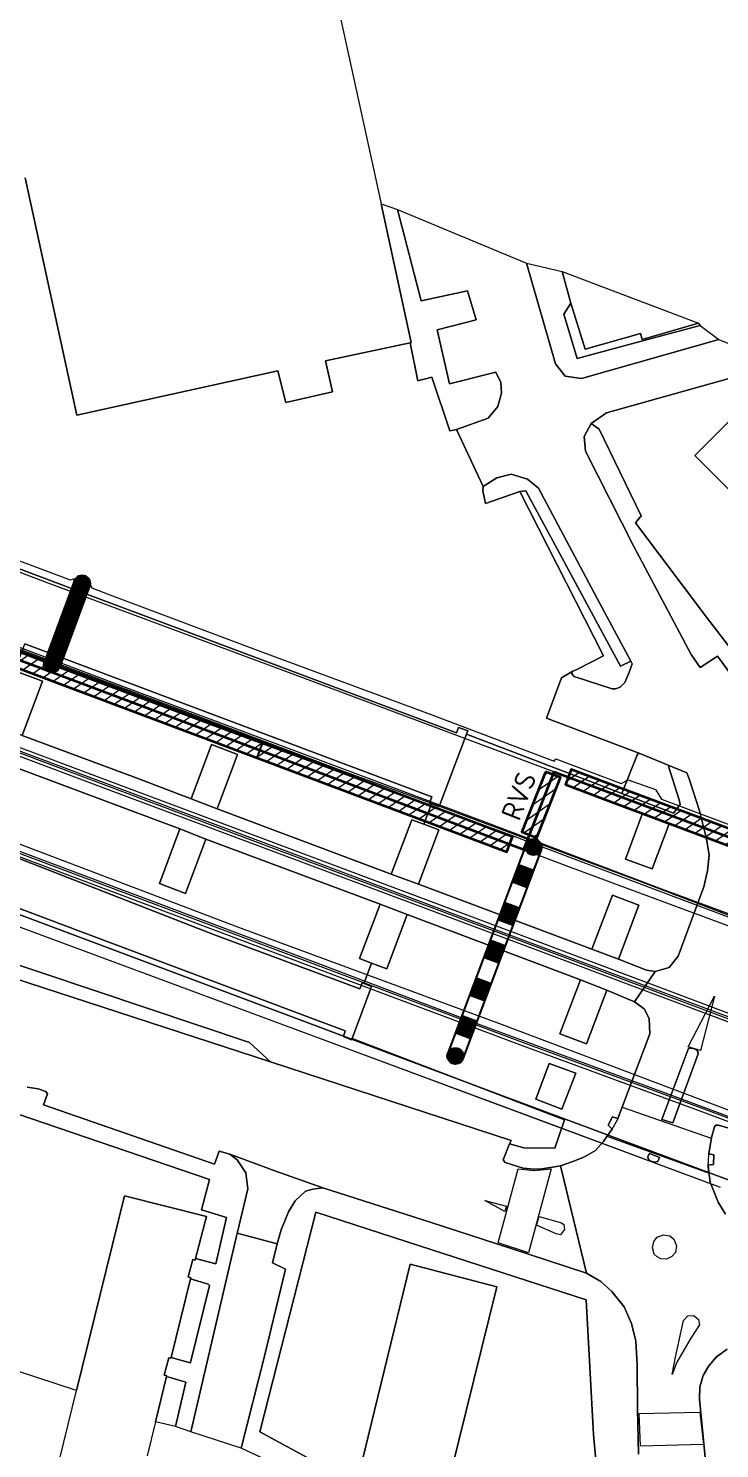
# Model space of a CAD drawing. Header units: metres. Extents: x 112942 to 118371, y 496117 to 499046.
# Drawn here: x 115613.4 to 115699.1, y 497437.1 to 497613.3 of the extents above; entities that cross this region are included whole.
import ezdxf
from ezdxf.enums import TextEntityAlignment as Align

# ---------------------------------------------------------------- set-up
doc = ezdxf.new("R2010")
doc.units = ezdxf.units.M
for name, color, linetype, lineweight in [('B-WE-OG-TOPOKAART-G', 253, 'Continuous', 18), ('N-WE-KL-DATA_GLASVEZEL-G', 90, 'KL-GLASVEZEL-N', 35), ('N-WE-KL-DATA_GLASVEZEL_HULPSTUK-S', 90, 'Continuous', 25), ('N-WE-KL-DATA_KABELGOOT-A', 92, 'Continuous', 18), ('N-WE-KL-DATA_KABELGOOT-G', 90, 'Continuous', 35), ('N-WE-KL-DATA_KABELGOOT-T25', 7, 'Continuous', 25), ('N-WE-VW-BEWEGWIJZERING_DRAAGCONSTRUCTIE_PORTAAL-G', 7, 'Continuous', 25)]:
    doc.layers.add(name, color=color, linetype=linetype, lineweight=lineweight)
doc.layers.add('GV-KAB-LIJN', color=3, linetype='Continuous')
doc.styles.add('NLCS-ISO-T25', font='NLCS-ISO.ttf', dxfattribs={"height": 2.5})
doc.linetypes.add('KL-GLASVEZEL-N', pattern='A,4,-1,[101,NLCS.SHX,S=0.5,R=0,X=0,Y=0],-1,4,-1,["G",Standard,S=1,R=0,X=-0.25,Y=-0.5],-1.5', length=12.5)
pattern_1 = [(35, (115239.072, 497068.6275), (-0.6373868, 0.9102827), [])]

# ---------------------------------------------------------------- blocks, each defined once
blk = doc.blocks.new('SKL-DATA_HULP_VERBINDINGSMOF_HDPE_KOPPELING-SO')
at = {"layer": 'GV-KAB-LIJN'}
blk.add_line((-1, 0), (1, 0), dxfattribs=at)
at = {"layer": 'GV-KAB-LIJN', "const_width": 0.2}
for points in [[(-1, -0.5), (-1, 0.5)], [(1, -0.5), (1, 0.5)]]:
    blk.add_lwpolyline(points, dxfattribs=at)

msp = doc.modelspace()

# ---------------------------------------------------------------- hatches: boundary and pattern name
at = {"layer": 'N-WE-KL-DATA_KABELGOOT-A'}
h = msp.add_hatch(dxfattribs=at)
h.set_pattern_fill('ANSI31', color=256, scale=0.35, style=0)
h.set_pattern_definition(pattern_1)
h.paths.add_polyline_path([(115409.834, 497611.872), (115409.133, 497609.998), (115429.111, 497602.526), (115472.372, 497586.338), (115508.985, 497572.531), (115553.699, 497555.805), (115598.336, 497539.082), (115647.466, 497520.636), (115672.726, 497511.137), (115673.43, 497513.009), (115648.168, 497522.508), (115599.038, 497540.954), (115554.399, 497557.679), (115509.689, 497574.403), (115473.076, 497588.21), (115429.811, 497604.4)])
h = msp.add_hatch(dxfattribs=at)
h.set_pattern_fill('ANSI31', color=256, scale=0.35, style=0)
h.set_pattern_definition(pattern_1)
h.paths.add_polyline_path([(115677.534, 497521.064), (115674.608, 497513.618), (115676.469, 497512.886), (115679.395, 497520.332)])
h = msp.add_hatch(dxfattribs=at)
h.set_pattern_fill('ANSI31', color=256, scale=0.35, style=0)
h.set_pattern_definition(pattern_1)
h.paths.add_polyline_path([(115866.167, 497443.04), (115858.41, 497446.077), (115840.874, 497454.173), (115812.922, 497467.293), (115784.142, 497480.806), (115766.854, 497488.838), (115760.714, 497491.373), (115749.683, 497495.555), (115735.685, 497500.78), (115685.294, 497519.623), (115680.712, 497521.341), (115680.01, 497519.468), (115684.594, 497517.749), (115734.985, 497498.906), (115748.979, 497493.683), (115759.978, 497489.513), (115766.05, 497487.006), (115783.296, 497478.994), (115812.072, 497465.483), (115840.03, 497452.359), (115857.626, 497444.237), (115865.438, 497441.178)])

# ---------------------------------------------------------------- linework, layer by layer
at = {"layer": 'B-WE-OG-TOPOKAART-G'}
for points, elevation in [([(115648.091, 497632.897), (115657.117, 497591.507), (115660.87, 497574.299), (115660.718, 497574.267), (115650.235, 497572.04), (115651.08, 497568.18), (115645.294, 497566.856), (115644.308, 497570.78), (115619.364, 497565.292), (115612.949, 497594.734)], -0.359), ([(115710.523, 497545.766), (115696.038, 497560.297), (115703.228, 497567.422)], -0.55), ([(115654.339, 497433.704), (115660.746, 497460.011), (115671.479, 497457.19), (115663.935, 497426.573)], -0.293)]:
    msp.add_lwpolyline(points, dxfattribs=dict(at, elevation=elevation))
at = {"layer": 'B-WE-OG-TOPOKAART-G', "elevation": -0.073}
msp.add_lwpolyline([(115672.667, 497467.166), (115672.498, 497466.539), (115669.989, 497467.886), (115672.667, 497467.166)], close=True, dxfattribs=at)
at = {"layer": 'B-WE-OG-TOPOKAART-G'}
for points in [[(115446.556, 497598.107, 6.858), (115477.137, 497586.663, 7.12), (115491.127, 497581.446, 7.12), (115501.537, 497577.523, 7.129), (115516.452, 497571.688, 7.093), (115528.692, 497567.164, 7.12), (115542.843, 497561.929, 7.12), (115574.49, 497550.041, 7.12), (115586.899, 497545.411, 7.12), (115598.658, 497541.05, 7.12), (115617.619, 497533.798, 7.12), (115637.471, 497526.33, 7.12), (115648.724, 497522.228, 7.12), (115664.03, 497516.609, 6.973), (115673.069, 497513.282, 7.039), (115694.12, 497505.354, 7.087), (115709.66, 497499.535, 7.087)], [(115612.949, 497594.734, -0.359), (115619.364, 497565.292, -0.359), (115644.308, 497570.78, -0.359), (115645.294, 497566.856, -0.359), (115651.08, 497568.18, -0.359), (115650.235, 497572.04, -0.359), (115660.718, 497574.267, -0.359), (115661.678, 497569.538, -0.29), (115663.405, 497569.986, -0.29), (115665.669, 497563.345, -0.32), (115666.11, 497563.432, -0.539), (115666.495, 497563.508, -0.319), (115669.776, 497556.449, -0.353), (115669.736, 497555.907, -0.46), (115670.095, 497554.323, -0.46), (115674.361, 497555.836, -0.253), (115684.703, 497535.436, -0.237), (115681.412, 497533.747, -0.269), (115680.814, 497533.509, -0.431), (115679.517, 497532.72, -0.534), (115677.653, 497527.696, -0.522), (115689.211, 497523.323, -0.356), (115688.936, 497523.23, -0.353), (115686.999, 497518.378, -0.398), (115667.743, 497525.721, -0.364), (115667.895, 497526.141, -0.33), (115666.746, 497526.56, -0.301), (115666.462, 497525.877, -0.207), (115628.241, 497540.221, -0.345), (115619.722, 497543.416, -0.353), (115610.271, 497546.972, -0.303)], [(115657.117, 497591.507, -0.359), (115659.173, 497590.785, -0.25), (115662.09, 497579.467, -0.213), (115667.852, 497580.724, -0.2), (115668.93, 497577.122, -0.2), (115664.08, 497575.871, -0.22), (115665.629, 497569.181, -0.227), (115671.37, 497570.623, -0.15), (115671.966, 497569.361, -0.15), (115672.071, 497568.021, -0.16), (115671.631, 497566.381, -0.183), (115670.413, 497564.909, -0.217), (115666.495, 497563.508, -0.319), (115666.11, 497563.432, -0.539), (115665.669, 497563.345, -0.32), (115663.405, 497569.986, -0.29), (115661.678, 497569.538, -0.29), (115660.718, 497574.267, -0.359), (115660.87, 497574.299, -0.359), (115657.117, 497591.507, -0.359)], [(115689.085, 497436.415, -0.235), (115688.947, 497442.058, -0.214), (115688.882, 497447.535, -0.2), (115688.725, 497450.437, -0.183), (115688.201, 497452.648, -0.174), (115687.277, 497454.71, -0.223), (115685.774, 497456.605, -0.188), (115684.377, 497457.851, -0.194), (115682.627, 497458.865, -0.027), (115679.387, 497472.175, -0.103), (115680.92, 497472.711, -0.214), (115682.276, 497473.275, -0.235), (115683.718, 497474.104, -0.223), (115684.708, 497475.197, -0.117), (115685.235, 497475.955, -0.15), (115685.792, 497476.755, -0.173), (115685.306, 497477.234, -0.175), (115685.834, 497478.246, -0.169), (115686.504, 497478.075, -0.164), (115687.074, 497479.601, -0.15), (115690.452, 497488.577, -0.157), (115690.407, 497490.47, -0.193), (115689.756, 497491.654, -0.202), (115688.571, 497492.509, -0.241), (115691.114, 497496.307, -0.191), (115692.872, 497496.808, -0.173), (115693.97, 497498.198, -0.19), (115697.153, 497506.782, -0.155), (115697.644, 497508.759, -0.181), (115697.819, 497510.706, -0.179), (115697.501, 497512.73, -0.194), (115696.632, 497516.238, -0.183), (115695.354, 497520.178, -0.113), (115695.053, 497520.921, -0.245), (115692.762, 497521.863, -0.224), (115689.211, 497523.323, -0.356), (115677.653, 497527.696, -0.522), (115679.517, 497532.72, -0.534), (115680.814, 497533.509, -0.431), (115680.8, 497533.213, -0.41), (115681.062, 497532.866, -0.401), (115685.793, 497531.339, -0.314), (115686.218, 497531.354, -0.317), (115686.796, 497531.567, -0.311), (115687.381, 497532.134, -0.314), (115687.856, 497533.29, -0.329), (115688.274, 497534.433, -0.329), (115688.093, 497534.772, -0.326), (115683.922, 497542.572, -0.17), (115676.638, 497556.255, -0.197), (115675.293, 497557.374, -0.217), (115673.281, 497557.978, -0.217), (115671.489, 497557.513, -0.283), (115669.776, 497556.449, -0.353), (115666.495, 497563.508, -0.319), (115670.413, 497564.909, -0.217), (115671.631, 497566.381, -0.183), (115672.071, 497568.021, -0.16), (115671.966, 497569.361, -0.15), (115671.37, 497570.623, -0.15), (115665.629, 497569.181, -0.227), (115664.08, 497575.871, -0.22), (115668.93, 497577.122, -0.2), (115667.852, 497580.724, -0.2), (115662.09, 497579.467, -0.213), (115659.173, 497590.785, -0.25), (115675.156, 497584.148, -0.12)], [(115472.724, 497587.274, 6.963), (115509.337, 497573.467, 6.943), (115554.049, 497556.742, 6.943), (115598.687, 497540.018, 6.96), (115647.817, 497521.572, 7.013), (115680.382, 497509.327, 7.067), (115711.719, 497497.702, 7.083)], [(115519.368, 497579.306, 0.539), (115521.718, 497585.499, 0.723), (115542.164, 497576.202, 1.247), (115571.394, 497562.969, 2.01), (115586.834, 497555.884, 2.253), (115595.208, 497552.293, 2.487), (115615.456, 497544.62, 3.16), (115646.381, 497533.146, 3.957), (115684.944, 497518.686, 4.923), (115735.245, 497499.877, 6.177)], [(115675.156, 497584.148, -0.12), (115678.778, 497571.653, -0.133), (115679.949, 497570.108, -0.147), (115682.002, 497569.833, -0.2), (115699.019, 497574.662, -0.453), (115706.626, 497571.637, -0.48), (115685.09, 497565.568, -0.323), (115683.206, 497564.242, -0.283), (115682.335, 497562.64, -0.263), (115682.49, 497560.835, -0.153), (115688.433, 497549.085, -0.12), (115695.586, 497535.62, -0.087), (115696.712, 497533.976, -0.197), (115698.871, 497535.4, -0.223), (115702.467, 497530.508, -0.23)], [(115675.156, 497584.148, -0.12), (115679.603, 497583.117, -0.368), (115680.648, 497579.195, -0.476), (115679.815, 497577.8, -0.234), (115681.466, 497572.317, -0.182), (115689.26, 497574.41, -0.441), (115696.734, 497576.416, -0.481), (115699.019, 497574.662, -0.453), (115682.002, 497569.833, -0.2), (115679.949, 497570.108, -0.147), (115678.778, 497571.653, -0.133), (115675.156, 497584.148, -0.12)], [(115679.603, 497583.117, -0.368), (115696.511, 497576.718, -0.522), (115689.523, 497574.668, -0.479), (115689.312, 497575.426, -0.461), (115682.435, 497573.459, -0.327), (115680.648, 497579.195, -0.476), (115679.603, 497583.117, -0.368)], [(115702.786, 497490.147, 7.053), (115676.544, 497499.999, 7.157), (115623.934, 497519.679, 7.037), (115583.572, 497534.839, 7.073), (115541.963, 497550.445, 7.097), (115500.859, 497565.882, 7.017), (115461.108, 497580.739, 6.98)], [(115460.758, 497579.804, 6.98), (115500.509, 497564.947, 7.017), (115541.612, 497549.511, 7.097), (115583.221, 497533.905, 7.073), (115623.584, 497518.744, 7.037), (115676.194, 497499.064, 7.157), (115702.435, 497489.212, 7.053)], [(115713.432, 497498.546, 5.89), (115691.969, 497506.504, 5.288), (115670.682, 497514.552, 4.72), (115647.302, 497523.315, 4.093), (115624.104, 497532.011, 3.482), (115600.096, 497541.073, 2.844), (115576.562, 497549.847, 2.196), (115552.648, 497558.862, 1.555), (115532.15, 497566.526, 1.022), (115516.764, 497572.436, 0.585), (115517.058, 497573.215, 0.607), (115518.26, 497576.385, 0.53), (115556.761, 497562.143, 1.612), (115557.201, 497562.057, 1.597), (115557.466, 497562.191, 1.597), (115557.556, 497562.442, 1.597), (115557.471, 497562.688, 1.597), (115557.082, 497562.95, 1.612), (115519.368, 497579.306, 0.539)], [(115696.511, 497576.718, -0.522), (115696.734, 497576.416, -0.481), (115689.26, 497574.41, -0.441), (115681.466, 497572.317, -0.182), (115679.815, 497577.8, -0.234), (115680.648, 497579.195, -0.476), (115682.435, 497573.459, -0.327), (115689.312, 497575.426, -0.461), (115689.523, 497574.668, -0.479), (115696.511, 497576.718, -0.522)], [(115473.464, 497575.415, 7.077), (115518.17, 497558.67, 7.08), (115555.8, 497544.593, 7.12), (115599.602, 497528.148, 7.123), (115641.095, 497512.587, 7.13), (115675.671, 497499.632, 7.133), (115806.516, 497450.529, 7.078)], [(115809.343, 497458.05, 6.985), (115808.175, 497454.965, 7.055), (115806.948, 497451.722, 7.071), (115806.934, 497451.686, 7.115), (115806.731, 497451.148, 7.027), (115806.57, 497450.722, 7.078), (115798.806, 497453.639, 7.077), (115779.42, 497460.927, 7.077), (115760.739, 497467.952, 7.08), (115737.283, 497476.748, 7.08), (115716.351, 497484.624, 7.043), (115698.2, 497491.413, 7.053), (115675.74, 497499.817, 7.133), (115641.164, 497512.772, 7.13), (115599.672, 497528.333, 7.123), (115555.869, 497544.778, 7.12), (115518.239, 497558.855, 7.08), (115473.534, 497575.6, 7.077)], [(115709.039, 497525.242, -0.407), (115697.506, 497540.23, -0.217), (115688.697, 497551.925, -0.153), (115689.391, 497552.802, -0.23), (115684.166, 497563.546, -0.26), (115683.206, 497564.242, -0.283), (115685.09, 497565.568, -0.323), (115706.626, 497571.637, -0.48)], [(115703.228, 497567.422, -0.55), (115696.038, 497560.297, -0.55), (115710.523, 497545.766, -0.55)], [(115715.851, 497472.462, 7.15), (115692.104, 497481.335, 7.195), (115668.718, 497489.942, 7.156), (115650.083, 497496.986, 7.141), (115602.465, 497514.859, 7.132), (115587.628, 497520.457, 7.18), (115569.512, 497527.24, 7.786), (115563.185, 497529.566, 7.753), (115560.729, 497530.461, 7.75), (115555.958, 497532.165, 7.753), (115525.138, 497542.988, 4.444), (115467.288, 497564.935, 6.931)], [(115706.042, 497476.9, 6.973), (115672.199, 497489.658, 7.053), (115639.365, 497501.796, 7.047), (115594.596, 497518.782, 7.08), (115551.014, 497535.038, 7.047), (115508.148, 497551.084, 7.047), (115467.783, 497566.306, 6.843)], [(115702.467, 497530.508, -0.23), (115698.871, 497535.4, -0.223), (115696.712, 497533.976, -0.197), (115695.586, 497535.62, -0.087), (115688.433, 497549.085, -0.12), (115682.49, 497560.835, -0.153), (115682.335, 497562.64, -0.263), (115683.206, 497564.242, -0.283), (115684.166, 497563.546, -0.26), (115689.391, 497552.802, -0.23), (115688.697, 497551.925, -0.153), (115697.506, 497540.23, -0.217)], [(115688.093, 497534.772, -0.326), (115686.82, 497534.157, -0.308), (115675.087, 497555.916, -0.297), (115674.361, 497555.836, -0.253), (115670.095, 497554.323, -0.46), (115669.736, 497555.907, -0.46), (115669.776, 497556.449, -0.353), (115671.489, 497557.513, -0.283), (115673.281, 497557.978, -0.217), (115675.293, 497557.374, -0.217), (115676.638, 497556.255, -0.197), (115683.922, 497542.572, -0.17), (115688.093, 497534.772, -0.326)], [(115688.093, 497534.772, -0.326), (115688.274, 497534.433, -0.329), (115687.856, 497533.29, -0.329), (115687.381, 497532.134, -0.314), (115686.796, 497531.567, -0.311), (115686.218, 497531.354, -0.317), (115685.793, 497531.339, -0.314), (115681.062, 497532.866, -0.401), (115680.8, 497533.213, -0.41), (115680.814, 497533.509, -0.431), (115681.412, 497533.747, -0.269), (115684.703, 497535.436, -0.237), (115674.361, 497555.836, -0.253), (115675.087, 497555.916, -0.297), (115686.82, 497534.157, -0.308), (115688.093, 497534.772, -0.326)], [(115595.657, 497553.406, 2.487), (115618.567, 497544.862, 3.298), (115619.46, 497545.119, 3.298), (115620.901, 497544.595, 3.298), (115621.224, 497543.873, 3.298), (115623.452, 497543.01, 3.322), (115642.86, 497535.736, 3.892), (115663.233, 497528.202, 4.489), (115678.609, 497522.364, 4.855), (115678.808, 497522.683, 4.855), (115686.926, 497519.627, 5.08), (115687.782, 497520.063, 5.032), (115691.163, 497518.854, 5.158), (115691.918, 497517.646, 5.188), (115708.532, 497511.425, 5.63)], [(115610.271, 497546.972, -0.303), (115619.722, 497543.416, -0.353), (115628.241, 497540.221, -0.345), (115666.462, 497525.877, -0.207), (115666.746, 497526.56, -0.301), (115667.895, 497526.141, -0.33), (115667.743, 497525.721, -0.364), (115664.322, 497516.741, -0.225), (115663.363, 497517.087, -0.26), (115663.128, 497517.172, -0.237), (115663.434, 497517.965, -0.236), (115645.074, 497524.852, -0.225), (115612.921, 497536.926, -0.247)], [(115699.224, 497469.495, 5.609), (115649.052, 497488.14, 4.363), (115630.805, 497494.929, 3.943), (115608.467, 497503.195, 3.598), (115584.359, 497512.364, 2.461), (115568.921, 497518.153, 2.077), (115552.394, 497524.401, 1.852), (115542.91, 497527.446, 1.927), (115536.369, 497529.054, 1.927), (115525.797, 497530.69, 1.924), (115524.182, 497530.957, 1.888), (115524.358, 497531.816, 0.483), (115524.413, 497532.256, 0.495), (115525.206, 497538.917, 0.526), (115525.393, 497539.987, 0.7)], [(115525.393, 497539.987, 0.7), (115533.483, 497538.478, 0.84), (115540.719, 497536.753, 0.917), (115546.465, 497535.173, 1.02), (115551.983, 497533.414, 1.033), (115560.866, 497530.303, 1.3), (115588.746, 497519.784, 2.05), (115619.37, 497508.273, 2.99), (115653.489, 497495.466, 4.073), (115674.759, 497487.495, 4.567), (115696.821, 497479.392, 5.127), (115714.764, 497472.684, 5.663)], [(115757.479, 497481.404, 6.8), (115689.482, 497507.363, 5.173), (115677.437, 497511.871, 4.93), (115663.734, 497517.001, 4.603), (115652.399, 497521.154, 4.285), (115632.561, 497528.618, 3.628), (115618.586, 497533.866, 3.283), (115599.233, 497541.127, 2.767)], [(115697.506, 497540.23, -0.217), (115709.039, 497525.242, -0.407)], [(115663.363, 497517.087, -0.26), (115662.414, 497514.555, -0.26), (115660.923, 497515.114, -0.262), (115658.394, 497508.373, -0.264), (115636.8, 497516.458, -0.228), (115639.317, 497523.204, -0.229), (115636.078, 497524.452, -0.226), (115633.562, 497517.716, -0.224), (115626.715, 497520.291, -0.221), (115612.574, 497525.574, -0.239), (115615.097, 497532.317, -0.239), (115611.671, 497533.602, -0.247), (115611.706, 497533.696, -0.247), (115612.921, 497536.926, -0.247), (115645.074, 497524.852, -0.225), (115663.434, 497517.965, -0.236), (115663.128, 497517.172, -0.237), (115663.363, 497517.087, -0.26)], [(115609.148, 497526.859, -0.247), (115611.671, 497533.602, -0.247), (115615.097, 497532.317, -0.239), (115612.574, 497525.574, -0.239), (115609.148, 497526.859, -0.247)], [(115699.224, 497469.495, 5.356), (115676.966, 497477.828, 4.758), (115649.052, 497488.14, 3.93), (115630.805, 497494.929, 3.433), (115608.467, 497503.195, 2.834), (115584.359, 497512.364, 2.038), (115568.921, 497518.153, 1.617), (115552.394, 497524.401, 1.195), (115542.91, 497527.446, 0.937), (115536.369, 497529.054, 0.777), (115525.797, 497530.69, 0.626), (115524.105, 497530.935, 0.605), (115524.308, 497531.822, 0.483), (115530.557, 497531.168, 0.673)], [(115530.557, 497531.168, 0.673), (115536.725, 497530.105, 0.793), (115542.735, 497528.736, 0.927), (115548.612, 497527.044, 1.027), (115556.555, 497524.248, 1.087), (115575.254, 497517.214, 1.69), (115603.888, 497506.473, 2.45), (115628.083, 497497.411, 3.28), (115672.314, 497480.838, 4.5), (115703.53, 497469.214, 5.377)], [(115612.574, 497525.574, -0.239), (115626.715, 497520.291, -0.221), (115633.562, 497517.716, -0.224), (115636.8, 497516.458, -0.228), (115658.394, 497508.373, -0.264), (115659.482, 497507.965, -0.18), (115661.768, 497507.108, -0.262), (115683.286, 497499.081, -0.23), (115686.586, 497497.824, -0.233), (115690.062, 497496.443, -0.229), (115691.114, 497496.307, -0.191)], [(115636.8, 497516.458, -0.228), (115633.562, 497517.716, -0.224), (115636.078, 497524.452, -0.226), (115639.317, 497523.204, -0.229), (115636.8, 497516.458, -0.228)], [(115686.999, 497518.378, -0.398), (115693.419, 497515.93, -0.315), (115694.225, 497517.02, -0.113), (115694.131, 497517.59, -0.112), (115692.762, 497521.863, -0.224), (115695.053, 497520.921, -0.245), (115695.354, 497520.178, -0.113), (115696.632, 497516.238, -0.183), (115697.501, 497512.73, -0.194), (115697.819, 497510.706, -0.179), (115697.644, 497508.759, -0.181), (115697.153, 497506.782, -0.155), (115693.97, 497498.198, -0.19), (115692.872, 497496.808, -0.173), (115691.114, 497496.307, -0.191), (115690.062, 497496.443, -0.229), (115686.586, 497497.824, -0.233), (115689.111, 497504.519, -0.249), (115685.822, 497505.744, -0.236), (115683.286, 497499.081, -0.23), (115661.768, 497507.108, -0.262), (115664.297, 497513.849, -0.259), (115662.414, 497514.555, -0.26), (115663.363, 497517.087, -0.26), (115664.322, 497516.741, -0.225), (115667.743, 497525.721, -0.364), (115686.999, 497518.378, -0.398)], [(115689.211, 497523.323, -0.356), (115692.762, 497521.863, -0.224), (115694.131, 497517.59, -0.112), (115694.225, 497517.02, -0.113), (115693.419, 497515.93, -0.315), (115686.999, 497518.378, -0.398), (115688.936, 497523.23, -0.353), (115689.211, 497523.323, -0.356)], [(115607.521, 497512.126, -0.22), (115607.65, 497512.467, -0.237), (115608.634, 497515.089, -0.24), (115611.163, 497521.83, -0.239), (115625.298, 497516.548, -0.221), (115632.139, 497513.968, -0.226), (115629.617, 497507.213, -0.224), (115632.863, 497505.972, -0.228), (115635.395, 497512.713, -0.228), (115656.993, 497504.626, -0.264), (115654.462, 497497.885, -0.263), (115655.948, 497497.328, -0.26), (115655.039, 497494.892, -0.26), (115655.005, 497494.8, 0.25), (115654.776, 497494.886, -0.237), (115654.493, 497494.137, -0.237), (115636.116, 497500.977, -0.227), (115607.521, 497512.126, -0.22)], [(115691.114, 497496.307, -0.191), (115688.571, 497492.509, -0.241), (115685.15, 497493.996, -0.244), (115681.852, 497495.249, -0.245), (115660.362, 497503.363, -0.26), (115658.104, 497504.21, -0.18), (115656.993, 497504.626, -0.264), (115635.395, 497512.713, -0.228), (115632.139, 497513.968, -0.226), (115625.298, 497516.548, -0.221), (115611.163, 497521.83, -0.239)], [(115588.605, 497519.41, 2.05), (115619.229, 497507.899, 2.99), (115653.349, 497495.091, 4.073), (115674.619, 497487.12, 4.567), (115696.681, 497479.017, 5.127), (115714.624, 497472.309, 5.663)], [(115689.528, 497515.823, -0.237), (115692.87, 497514.606, -0.233), (115690.781, 497509.011, -0.227), (115687.468, 497510.222, -0.229), (115689.528, 497515.823, -0.237)], [(115687.468, 497510.222, -0.229), (115690.781, 497509.011, -0.227), (115692.87, 497514.606, -0.233), (115689.528, 497515.823, -0.237), (115687.468, 497510.222, -0.229)], [(115607.521, 497512.126, -0.22), (115636.116, 497500.977, -0.227), (115654.493, 497494.137, -0.237), (115654.776, 497494.886, -0.237), (115655.005, 497494.8, 0.25), (115655.938, 497494.449, -0.219), (115653.525, 497487.965, -0.225), (115653.471, 497487.823, -0.331), (115652.447, 497488.241, -0.295), (115652.681, 497488.943, -0.115), (115620.139, 497501.142, -0.315), (115584.906, 497514.389, -0.228)], [(115584.906, 497514.389, -0.228), (115620.139, 497501.142, -0.315), (115652.681, 497488.943, -0.115), (115652.447, 497488.241, -0.295), (115653.471, 497487.823, -0.331), (115653.525, 497487.965, -0.225)], [(115632.139, 497513.968, -0.226), (115635.395, 497512.713, -0.228), (115632.863, 497505.972, -0.228), (115629.617, 497507.213, -0.224), (115632.139, 497513.968, -0.226)], [(115661.768, 497507.108, -0.262), (115659.482, 497507.965, -0.18), (115658.394, 497508.373, -0.264), (115660.923, 497515.114, -0.262), (115662.414, 497514.555, -0.26), (115664.297, 497513.849, -0.259), (115661.768, 497507.108, -0.262)], [(115703.53, 497469.214, 5.377), (115672.314, 497480.838, 4.5), (115628.083, 497497.411, 3.28), (115603.888, 497506.473, 2.45)], [(115683.286, 497499.081, -0.23), (115685.822, 497505.744, -0.236), (115689.111, 497504.519, -0.249), (115686.586, 497497.824, -0.233), (115683.286, 497499.081, -0.23)], [(115660.362, 497503.363, -0.26), (115681.852, 497495.249, -0.245), (115679.31, 497488.562, -0.253), (115682.608, 497487.309, -0.273), (115685.15, 497493.996, -0.244), (115688.571, 497492.509, -0.241), (115689.756, 497491.654, -0.202), (115690.407, 497490.47, -0.193), (115690.452, 497488.577, -0.157), (115687.074, 497479.601, -0.15), (115686.504, 497478.075, -0.164), (115685.834, 497478.246, -0.169), (115685.306, 497477.234, -0.175), (115685.792, 497476.755, -0.173), (115685.235, 497475.955, -0.15), (115684.708, 497475.197, -0.117), (115683.718, 497474.104, -0.223), (115682.276, 497473.275, -0.235), (115680.92, 497472.711, -0.214), (115679.387, 497472.175, -0.103), (115678.386, 497472.044, -0.194), (115677.067, 497471.823, -0.261), (115676.062, 497471.764, -0.203), (115674.745, 497471.905, -0.229), (115672.511, 497472.587, -0.275), (115672.27, 497472.916, -0.275), (115673.072, 497474.908, -0.295), (115674.819, 497474.442, -0.269), (115678.667, 497474.393, -0.235), (115679.897, 497477.875, -0.338), (115653.525, 497487.965, -0.225), (115655.938, 497494.449, -0.219), (115655.005, 497494.8, 0.25), (115655.039, 497494.892, -0.26), (115655.948, 497497.328, -0.26), (115657.827, 497496.623, -0.26), (115660.362, 497503.363, -0.26)], [(115660.362, 497503.363, -0.26), (115657.827, 497496.623, -0.26), (115655.948, 497497.328, -0.26), (115654.462, 497497.885, -0.263), (115656.993, 497504.626, -0.264), (115658.104, 497504.21, -0.18), (115660.362, 497503.363, -0.26)], [(115602.285, 497500.378, -0.336), (115640.794, 497487.5, -0.301), (115643.387, 497485.106, -0.226), (115611.309, 497495.564, -0.21)], [(115653.525, 497487.965, -0.225), (115679.897, 497477.875, -0.338), (115678.667, 497474.393, -0.235), (115674.819, 497474.442, -0.269), (115673.072, 497474.908, -0.295), (115673.251, 497475.336, -0.269), (115643.387, 497485.106, -0.226), (115640.794, 497487.5, -0.301), (115602.285, 497500.378, -0.336)], [(115611.309, 497495.564, -0.21), (115643.387, 497485.106, -0.226)], [(115685.15, 497493.996, -0.244), (115682.608, 497487.309, -0.273), (115679.31, 497488.562, -0.253), (115681.852, 497495.249, -0.245), (115685.15, 497493.996, -0.244)], [(115696.743, 497486.5, -0.078), (115695.237, 497486.958, -0.092), (115698.507, 497493.241, -0.086), (115696.743, 497486.5, -0.078)], [(115695.168, 497486.554, -0.021), (115691.961, 497477.956, -0.034), (115693.322, 497477.535, -0.052), (115696.454, 497486.071, -0.009), (115696.447, 497486.365, -0.009), (115696.225, 497486.61, -0.009), (115695.683, 497486.803, -0.018), (115695.288, 497486.737, -0.016), (115695.168, 497486.554, -0.021)], [(115696.454, 497486.071, -0.009), (115693.322, 497477.535, -0.052), (115691.961, 497477.956, -0.034), (115695.168, 497486.554, -0.021), (115695.288, 497486.737, -0.016), (115695.683, 497486.803, -0.018), (115696.225, 497486.61, -0.009), (115696.447, 497486.365, -0.009), (115696.454, 497486.071, -0.009)], [(115643.387, 497485.106, -0.226), (115673.251, 497475.336, -0.269), (115673.072, 497474.908, -0.295), (115672.27, 497472.916, -0.275), (115672.511, 497472.587, -0.275), (115674.745, 497471.905, -0.229), (115676.062, 497471.764, -0.203), (115677.067, 497471.823, -0.261), (115678.386, 497472.044, -0.194), (115679.387, 497472.175, -0.103), (115682.627, 497458.865, -0.027), (115675.403, 497461.222, -0.052), (115671.598, 497462.464, -0.064), (115663.198, 497465.205, -0.093), (115649.896, 497469.474, -0.295), (115643.937, 497471.584, -0.223), (115638.348, 497473.618, -0.157), (115637.017, 497474.026, -0.16), (115636.472, 497472.376, -0.167), (115615.219, 497479.754, -0.193), (115615.734, 497481.108, -0.205), (115615.532, 497481.388, -0.205), (115614.559, 497481.748, -0.185), (115613.191, 497481.963, -0.197)], [(115677.964, 497484.896, -0.265), (115681.298, 497483.673, -0.251), (115679.566, 497479.21, -0.252), (115676.32, 497480.472, -0.252), (115677.964, 497484.896, -0.265)], [(115676.32, 497480.472, -0.252), (115679.566, 497479.21, -0.252), (115681.298, 497483.673, -0.251), (115677.964, 497484.896, -0.265), (115676.32, 497480.472, -0.252)], [(115613.191, 497481.963, -0.197), (115614.559, 497481.748, -0.185), (115615.532, 497481.388, -0.205), (115615.734, 497481.108, -0.205), (115615.219, 497479.754, -0.193), (115636.472, 497472.376, -0.167), (115637.017, 497474.026, -0.16), (115638.348, 497473.618, -0.157), (115639.248, 497472.942, -0.147), (115640.361, 497471.328, -0.153), (115640.595, 497469.322, -0.197), (115639.311, 497463.946, -0.283), (115639.283, 497463.828, -0.283), (115633.52, 497439.19, -0.337)], [(115619.344, 497444.31, -0.287), (115604.381, 497449.216, -0.313), (115609.888, 497471.08, -0.237), (115611.981, 497478.623, -0.123), (115635.818, 497470.479, -0.16), (115634.836, 497466.747, -0.213), (115637.933, 497465.774, -0.203), (115636.605, 497460.019, -0.367), (115634.117, 497460.677, -0.304), (115635.448, 497465.901, -0.287), (115625.293, 497468.455, -0.287), (115619.344, 497444.31, -0.287)], [(115633.52, 497439.19, -0.337), (115631.625, 497439.842, -0.339), (115632.893, 497445.373, -0.339), (115630.513, 497446.054, -0.287), (115630.535, 497446.142, -0.287), (115630.219, 497446.234, -0.287), (115630.799, 497448.392, -0.287), (115631.057, 497448.341, -0.287), (115631.072, 497448.405, -0.287), (115633.435, 497447.762, -0.339), (115633.497, 497447.807, -0.339), (115635.819, 497457.35, -0.303), (115635.675, 497457.501, -0.303), (115633.478, 497458.159, -0.287), (115633.513, 497458.3, -0.287), (115633.205, 497458.405, -0.287), (115633.749, 497460.553, -0.287), (115634.07, 497460.495, -0.287), (115634.117, 497460.677, -0.304), (115636.605, 497460.019, -0.367), (115637.933, 497465.774, -0.203), (115634.836, 497466.747, -0.213), (115635.818, 497470.479, -0.16), (115611.981, 497478.623, -0.123)], [(115697.765, 497471.291, -0.15), (115697.554, 497471.367, -0.229), (115685.19, 497475.838, -0.15), (115685.747, 497476.638, -0.173), (115686.523, 497478.064, -0.165), (115687.051, 497479.476, -0.15), (115698.066, 497475.602, -0.15), (115697.747, 497473.571, -0.157), (115697.667, 497472.143, -0.169), (115697.765, 497471.291, -0.15)], [(115701.137, 497476.604, -0.209), (115698.998, 497477.247, -0.141), (115698.662, 497477.22, -0.152), (115698.49, 497477.014, -0.155), (115698.111, 497475.719, -0.15), (115697.792, 497473.688, -0.157), (115698.431, 497473.545, -0.154), (115698.376, 497472.343, -0.174), (115697.712, 497472.26, -0.169), (115697.81, 497471.408, -0.15), (115697.954, 497470.153, -0.166), (115698.943, 497467.674, -0.188), (115699.866, 497466.199, -0.153)], [(115699.866, 497466.199, -0.153), (115698.943, 497467.674, -0.188), (115697.954, 497470.153, -0.166), (115697.81, 497471.408, -0.15), (115697.712, 497472.26, -0.169), (115698.376, 497472.343, -0.174), (115698.431, 497473.545, -0.154), (115697.792, 497473.688, -0.157), (115698.111, 497475.719, -0.15), (115698.49, 497477.014, -0.155), (115698.662, 497477.22, -0.152), (115698.998, 497477.247, -0.141), (115701.137, 497476.604, -0.209)], [(115639.283, 497463.828, -0.283), (115639.311, 497463.946, -0.283), (115640.595, 497469.322, -0.197), (115640.361, 497471.328, -0.153), (115639.248, 497472.942, -0.147), (115638.348, 497473.618, -0.157), (115643.937, 497471.584, -0.223), (115649.896, 497469.474, -0.295), (115648.673, 497469.303, -0.252), (115647.736, 497469.033, -0.255), (115646.454, 497467.85, -0.278), (115645.637, 497466.468, -0.316), (115644.746, 497464.256, -0.342), (115644.243, 497462.499, -0.47), (115639.283, 497463.828, -0.283)], [(115690.497, 497472.824, -0.038), (115691.014, 497472.623, -0.049), (115691.456, 497472.737, -0.051), (115691.687, 497473.232, -0.049), (115690.45, 497473.721, -0.04), (115690.214, 497473.342, -0.051), (115690.277, 497473.077, -0.038), (115690.497, 497472.824, -0.038)], [(115691.687, 497473.232, -0.049), (115691.456, 497472.737, -0.051), (115691.014, 497472.623, -0.049), (115690.497, 497472.824, -0.038), (115690.277, 497473.077, -0.038), (115690.214, 497473.342, -0.051), (115690.45, 497473.721, -0.04), (115691.687, 497473.232, -0.049)], [(115671.661, 497462.654, -0.252), (115674.145, 497471.826, -0.321), (115676.135, 497471.591, -0.307), (115678.209, 497471.827, -0.252), (115675.399, 497461.396, -0.252), (115671.661, 497462.654, -0.252)], [(115613.535, 497420.729, -0.287), (115619.344, 497444.31, -0.287), (115625.293, 497468.455, -0.287), (115635.448, 497465.901, -0.287), (115634.117, 497460.677, -0.304), (115634.07, 497460.495, -0.287), (115633.749, 497460.553, -0.287), (115633.205, 497458.405, -0.287), (115633.513, 497458.3, -0.287), (115633.478, 497458.159, -0.287), (115631.072, 497448.405, -0.287), (115631.057, 497448.341, -0.287), (115630.799, 497448.392, -0.287), (115630.219, 497446.234, -0.287), (115630.535, 497446.142, -0.287), (115630.513, 497446.054, -0.287), (115629.137, 497440.434, -0.287)], [(115647.204, 497433.704, -0.293), (115639.784, 497437.179, -0.386), (115642.609, 497448.399, -0.412), (115645.262, 497459.363, -0.429), (115643.659, 497460.155, -0.429), (115644.243, 497462.499, -0.47), (115644.746, 497464.256, -0.342), (115645.637, 497466.468, -0.316), (115646.454, 497467.85, -0.278), (115647.736, 497469.033, -0.255), (115648.673, 497469.303, -0.252), (115649.896, 497469.474, -0.295), (115663.198, 497465.205, -0.093), (115671.598, 497462.464, -0.064), (115675.403, 497461.222, -0.052), (115682.627, 497458.865, -0.027), (115684.377, 497457.851, -0.194), (115685.774, 497456.605, -0.188), (115687.277, 497454.71, -0.223), (115688.201, 497452.648, -0.174), (115688.725, 497450.437, -0.183), (115688.882, 497447.535, -0.2), (115688.947, 497442.058, -0.214), (115689.085, 497436.415, -0.235)], [(115685.657, 497419.992, -0.137), (115664.691, 497426.347, -0.293), (115663.935, 497426.573, -0.293), (115671.479, 497457.19, -0.293), (115660.746, 497460.011, -0.293), (115654.339, 497433.704, -0.293), (115649.406, 497435.214, -0.317), (115642.091, 497439.188, -0.297), (115649.031, 497466.432, -0.147), (115661.899, 497462.258, -0.097), (115682.58, 497455.554, -0.007), (115683.471, 497438.857, -0.183), (115684.61, 497426.61, -0.113), (115685.657, 497419.992, -0.137)], [(115684.61, 497426.61, -0.113), (115683.471, 497438.857, -0.183), (115682.58, 497455.554, -0.007), (115661.899, 497462.258, -0.097), (115649.031, 497466.432, -0.147), (115642.091, 497439.188, -0.297), (115649.406, 497435.214, -0.317)], [(115676.73, 497465.911, -0.073), (115679.509, 497465.123, -0.03), (115679.792, 497464.9, -0.03), (115679.891, 497464.274, -0.03), (115679.4, 497463.642, -0.03), (115678.866, 497463.742, -0.03), (115676.417, 497464.833, -0.073), (115676.73, 497465.911, -0.073)], [(115633.52, 497439.19, -0.337), (115639.283, 497463.828, -0.283), (115644.243, 497462.499, -0.47), (115643.659, 497460.155, -0.429), (115645.262, 497459.363, -0.429), (115642.609, 497448.399, -0.412), (115639.784, 497437.179, -0.386), (115633.52, 497439.19, -0.337)], [(115691.011, 497461.241, -0.061), (115690.789, 497462.036, -0.061), (115690.979, 497462.812, -0.044), (115691.4, 497463.357, -0.023), (115692.147, 497463.637, -0.041), (115692.938, 497463.5, -0.067), (115693.444, 497463.078, -0.058), (115693.766, 497462.277, -0.05), (115693.639, 497461.436, -0.023), (115693.216, 497460.948, -0.029), (115692.54, 497460.599, -0.067), (115691.854, 497460.647, -0.047), (115691.377, 497460.908, -0.047), (115691.011, 497461.241, -0.061)], [(115633.478, 497458.159, -0.287), (115635.675, 497457.501, -0.303), (115635.819, 497457.35, -0.303), (115633.497, 497447.807, -0.339), (115633.435, 497447.762, -0.339), (115631.072, 497448.405, -0.287), (115633.478, 497458.159, -0.287)], [(115693.25, 497446.314, -0.043), (115693.67, 497448.441, -0.02), (115694.654, 497453.004, -0.01), (115695.187, 497453.576, -0.013), (115695.949, 497453.634, -0.017), (115696.519, 497453.128, -0.017), (115696.633, 497452.479, -0.007), (115695.558, 497450.817, -0.02), (115693.814, 497447.838, -0.043), (115693.25, 497446.314, -0.043)], [(115700.071, 497449.452, -0.18), (115698.745, 497448.508, -0.159), (115697.782, 497447.379, -0.18), (115697.086, 497446.198, -0.18), (115696.685, 497444.796, -0.18), (115696.625, 497443.253, -0.162), (115697.833, 497430.886, -0.206), (115699.329, 497414.822, -0.342)], [(115699.329, 497414.822, -0.342), (115697.833, 497430.886, -0.206), (115696.625, 497443.253, -0.162), (115696.685, 497444.796, -0.18), (115697.086, 497446.198, -0.18), (115697.782, 497447.379, -0.18), (115698.745, 497448.508, -0.159), (115700.071, 497449.452, -0.18)], [(115631.625, 497439.842, -0.339), (115629.137, 497440.434, -0.287), (115630.513, 497446.054, -0.287), (115632.893, 497445.373, -0.339), (115631.625, 497439.842, -0.339)], [(115689.307, 497437.423, -0.264), (115689.157, 497441.452, -0.258), (115696.66, 497441.654, -0.258), (115697.137, 497437.632, -0.258), (115689.307, 497437.423, -0.264)], [(115629.137, 497440.434, -0.287), (115628.102, 497436.203, -0.287)]]:
    msp.add_polyline3d(points, dxfattribs=at)
at = {"layer": 'N-WE-KL-DATA_GLASVEZEL-G', "flags": 128}
msp.add_lwpolyline([(113099.712, 499014.37), (113099.44, 499003.59), (113099.499, 498999.792), (113099.804, 498996.137), (113099.53, 498968.354), (113099.566, 498951.056), (113099.476, 498942.658), (113099.726, 498939.408), (113100.155, 498937.952), (113101.157, 498935.413), (113102.32, 498932.796), (113103.399, 498931.465), (113105.433, 498929.886), (113106.674, 498929.14), (113108.587, 498928.742), (113115.604, 498928.288), (113129.599, 498927.262), (113152.277, 498925.63), (113152.278, 498925.63), (113175.725, 498923.657), (113198.974, 498921.279), (113220.698, 498917.529), (113241.314, 498911.718), (113259.89, 498904.498), (113281.526, 498893.155), (113301.308, 498879.664), (113319.784, 498863.537), (113333.555, 498848.523), (113341.231, 498838.155), (113343.813, 498834.565), (113349.506, 498825.765), (113354.73, 498816.673), (113359.468, 498807.319), (113363.708, 498797.729), (113367.618, 498787.457), (113368.69, 498784.539), (113369.84, 498781.239), (113370.932, 498777.919), (113371.966, 498774.58), (113372.942, 498771.223), (113373.858, 498767.849), (113374.715, 498764.461), (113375.512, 498761.057), (113376.249, 498757.641), (113376.904, 498754.201), (113377.495, 498750.762), (113378.051, 498747.312), (113378.547, 498743.858), (113378.751, 498742.291), (113379.096, 498739.399), (113379.409, 498736.448), (113379.688, 498733.512), (113379.978, 498730.104), (113380.237, 498726.718), (113380.477, 498723.355), (113380.731, 498719.632), (113381.013, 498716.6), (113381.313, 498713.488), (113381.645, 498710.241), (113382.004, 498707.026), (113382.398, 498703.847), (113382.864, 498700.521), (113383.288, 498697.357), (113383.734, 498694.396), (113384.26, 498691.285), (113384.844, 498688.186), (113385.484, 498685.098), (113386.182, 498682.023), (113386.937, 498678.961), (113387.748, 498675.913), (113388.615, 498672.881), (113389.539, 498669.866), (113390.518, 498666.868), (113391.552, 498663.889), (113392.642, 498660.93), (113393.786, 498657.991), (113394.984, 498655.073), (113396.236, 498652.179), (113397.542, 498649.308), (113398.9, 498646.462), (113400.311, 498643.642), (113401.774, 498640.848), (113403.288, 498638.082), (113404.854, 498635.344), (113406.469, 498632.635), (113408.135, 498629.958), (113409.85, 498627.311), (113411.614, 498624.697), (113413.425, 498622.115), (113415.285, 498619.568), (113417.191, 498617.056), (113419.143, 498614.579), (113421.141, 498612.139), (113423.183, 498609.736), (113425.27, 498607.372), (113427.401, 498605.046), (113429.574, 498602.761), (113431.788, 498600.516), (113434.044, 498598.312), (113436.344, 498596.148), (113437.799, 498594.819), (113441.055, 498591.955), (113443.465, 498589.927), (113445.915, 498587.941), (113448.402, 498586.001), (113450.924, 498584.108), (113453.48, 498582.262), (113456.07, 498580.463), (113458.734, 498578.718), (113461.177, 498577.178), (113463.659, 498575.644), (113466.184, 498574.143), (113469.543, 498572.148), (113472.314, 498570.568), (113475.129, 498569.013), (113477.98, 498567.48), (113480.865, 498565.962), (113483.778, 498564.454), (113489.504, 498561.531), (113492.64, 498560.008), (113501.635, 498555.639), (113510.63, 498551.27), (113519.626, 498546.901), (113528.621, 498542.532), (113537.616, 498538.163), (113546.611, 498533.794), (113555.593, 498529.431), (113560.418, 498527.154), (113579.63, 498518.055), (113601.833, 498507.934), (113627.27, 498496.378), (113627.896, 498496.699), (113651.209, 498486.151), (113674.376, 498475.686), (113700.62, 498463.505), (113723.402, 498452.851), (113747.607, 498441.92), (113826.936, 498407.232), (113831.96, 498404.555), (113856.291, 498390.206), (113876.281, 498378.09), (113881.116, 498375.349), (113901.444, 498365.312), (113923.487, 498354.345), (113947.094, 498342.456), (113969.922, 498330.857), (113998.595, 498316.097), (114017.505, 498306.229), (114042.278, 498293.06), (114066.728, 498280.02), (114090.418, 498267.163), (114113.179, 498254.611), (114113.179, 498254.611), (114136.142, 498241.86), (114161.935, 498227.268), (114186.026, 498213.509), (114206.354, 498201.808), (114231.746, 498186.946), (114255.923, 498172.65), (114282.573, 498156.533), (114306.156, 498142.09), (114330.404, 498127.051), (114353.649, 498112.661), (114377.173, 498098.282), (114400.39, 498084.264), (114400.39, 498084.264), (114400.39, 498084.264), (114424.381, 498069.86), (114447.304, 498056.342), (114471.846, 498042.035), (114494.618, 498028.886), (114509.723, 498020.344), (114519.828, 498014.63), (114532.295, 498007.637), (114547.431, 497999.207), (114554.569, 497995.219), (114561.698, 497991.236), (114576.34, 497983.145), (114594.008, 497973.536), (114612.78, 497963.411), (114629.357, 497954.521), (114637.087, 497950.389), (114659.016, 497938.907), (114663.476, 497936.6), (114670.112, 497933.227), (114681.314, 497927.562), (114688.002, 497924.245), (114688.002, 497924.245), (114699.381, 497918.468), (114713.724, 497911.12), (114722.775, 497906.57), (114739.305, 497898.205), (114758.236, 497888.959), (114781.307, 497877.636), (114789.929, 497873.442), (114806.071, 497865.567), (114820.247, 497858.793), (114832.07, 497853.143), (114839.35, 497849.661), (114859.114, 497839.161), (114859.834, 497838.808), (114861.029, 497838.223), (114918.608, 497811.949), (114920.617, 497810.991), (114927.641, 497808.928), (114945.501, 497801.09), (114955.15, 497796.805), (114965.848, 497790.973), (114978.069, 497784.16), (114993.439, 497777.439), (115009.534, 497770.42), (115024.846, 497763.803), (115042.759, 497756.185), (115061.558, 497748.294), (115077.255, 497741.973), (115077.779, 497741.733), (115092.907, 497735.4), (115110.354, 497728.204), (115119.312, 497724.566), (115128.235, 497737.264), (115131.2, 497735.069), (115137.069, 497730.88), (115143.723, 497726.432), (115148.029, 497723.754), (115152.972, 497720.979), (115157.087, 497718.73), (115164.692, 497714.92), (115172.898, 497710.903), (115184.421, 497705.42), (115193.888, 497701.085), (115205.145, 497695.936), (115213.536, 497692.157), (115219.93, 497689.177), (115224.911, 497687.06), (115232.819, 497683.83), (115236.05, 497682.537), (115239.06, 497681.366), (115251.825, 497676.544), (115276.956, 497667.151), (115291.756, 497661.561), (115301.108, 497658.029), (115320.058, 497650.863), (115338.866, 497643.693), (115343.986, 497641.686), (115350.871, 497638.768), (115360.275, 497634.799), (115365.004, 497632.73), (115366.013, 497632.289), (115368.097, 497631.377), (115378.556, 497626.904), (115381.75, 497621.432), (115390.867, 497617.898), (115409.483, 497610.935), (115429.461, 497603.463), (115472.724, 497587.274), (115509.337, 497573.467), (115554.049, 497556.742), (115598.687, 497540.018), (115647.817, 497521.572), (115674.818, 497511.419), (115678.607, 497521.062), (115684.944, 497518.686), (115735.335, 497499.843), (115749.331, 497494.619), (115760.346, 497490.443), (115766.452, 497487.922), (115783.719, 497479.9), (115812.497, 497466.388), (115840.452, 497453.266), (115858.018, 497445.157), (115866.741, 497441.75), (115868.95, 497447.502), (115869.315, 497448.433, -0.1086482), (116037.119, 497385.881), (116033.732, 497377.249), (116036.858, 497376.155), (116055.709, 497369.801), (116070.22, 497365.032), (116083.866, 497360.782), (116098.486, 497356.612), (116108.822, 497353.737), (116119.993, 497350.693), (116139.214, 497345.83), (116156.574, 497341.763), (116175.357, 497337.731), (116192.155, 497334.492), (116209.518, 497331.394), (116229.215, 497328.132), (116252.122, 497324.636), (116273.129, 497321.579), (116294.892, 497318.468), (116318.004, 497315.13), (116350.283, 497310.51), (116375.702, 497308.929), (116382.507, 497308.552), (116391.295, 497307.551), (116394.42, 497307.113), (116414.484, 497304.356), (116428.189, 497302.486), (116446.786, 497300.064), (116447.908, 497300.203), (116465.238, 497297.672), (116484.7, 497295.014), (116499.765, 497292.854), (116518.539, 497290.195), (116530.143, 497288.552), (116530.143, 497288.552), (116543.156, 497286.449), (116557.771, 497284.095), (116583.542, 497280.464), (116599.888, 497278.119), (116603.095, 497277.66), (116619.573, 497275.303), (116621.152, 497275.082), (116633.544, 497273.341), (116633.545, 497273.341), (116653.547, 497270.317), (116671.848, 497267.597), (116690.341, 497264.969), (116706.459, 497262.623), (116729, 497259.366), (116746.183, 497256.921), (116746.184, 497256.921), (116763.721, 497254.622), (116779.247, 497252.629), (116791.531, 497250.928), (116804.353, 497248.974), (116819.991, 497246.579), (116821.942, 497246.281), (116839.124, 497243.442), (116854.06, 497240.888), (116866.134, 497238.738), (116881.205, 497235.958), (116895.36, 497233.221), (116911.178, 497229.829), (116922.465, 497227.404), (116928.773, 497226.001), (116935.648, 497224.384), (116950.836, 497220.819), (116958.714, 497218.906), (116965.477, 497217.317), (116970.562, 497216.021), (116987.366, 497211.877), (117002.705, 497207.462), (117002.705, 497207.462), (117026.556, 497200.667), (117041.28, 497196.413), (117055.76, 497192.029), (117063.582, 497189.546), (117071.053, 497187.195), (117080.69, 497184.04), (117093.272, 497179.894), (117102.488, 497176.852), (117114.903, 497172.605), (117124.555, 497169.23), (117134.115, 497165.827), (117143.269, 497162.513), (117150.342, 497159.896), (117159.785, 497156.382), (117168.774, 497152.871), (117182.119, 497147.629), (117192.881, 497143.365), (117204.198, 497138.799), (117217.184, 497133.348), (117226.157, 497129.506), (117239.846, 497123.574), (117253.21, 497117.561), (117269.955, 497109.886), (117278.809, 497105.935), (117302.805, 497094.576), (117323.216, 497084.391), (117346.155, 497072.511), (117363.367, 497063.365), (117378.148, 497055.442), (117384.742, 497052.043), (117399.04, 497044.254), (117409.51, 497038.487), (117420.5, 497032.438), (117432.495, 497025.833), (117444.112, 497019.348), (117453.997, 497013.779), (117460.381, 497010.106), (117462.6, 497008.829), (117467.424, 497005.984), (117473.009, 497002.315), (117482.442, 496995.949), (117488.683, 496991.858), (117493.711, 496988.515), (117505.616, 496980.429), (117514.441, 496974.41), (117525.05, 496967.096), (117535.796, 496959.485), (117547.23, 496951.267), (117557.585, 496943.711), (117574.725, 496930.877), (117584.774, 496923.248), (117592.054, 496917.522), (117597.844, 496912.957), (117613.512, 496900.322), (117621.06, 496894.333), (117626.229, 496889.908), (117630.809, 496885.962), (117636.101, 496880.593), (117685.655, 496838.529), (117692.098, 496833.912), (117696.353, 496830.657), (117701.07, 496827.085), (117706.802, 496822.941), (117710.585, 496820.306), (117715.134, 496817.45), (117719.576, 496814.837), (117722.919, 496812.983), (117718.587, 496804.541), (117720.016, 496802.775), (117728.12, 496798.196), (117740.789, 496785.864), (117748.266, 496778.386), (117756.127, 496770.477), (117770.21, 496756.008), (117775.046, 496747.786), (117803.816, 496716.504), (117807.167, 496716.328), (117813.787, 496708.903), (117815.669, 496706.776), (117792.341, 496684.844), (117796.417, 496680.267), (117805.765, 496669.56), (117810.369, 496664.123), (117816.572, 496656.462), (117820.684, 496651.328), (117828.744, 496641.238), (117838.669, 496628.681), (117849.95, 496614.025), (117862.38, 496598.118, -0.4142136), (117862.164, 496596.364), (117861.342, 496595.721, 0.4038997), (117861.1, 496594.002), (117896.691, 496544.976), (117898.377, 496542.654), (117901.058, 496544.599), (117910.823, 496530.799), (117912.397, 496528.613), (117919.735, 496517.522), (117924.034, 496510.821), (117926.852, 496506.352), (117929.449, 496501.812), (117931.551, 496497.719), (117932.901, 496494.763), (117933.935, 496492.403), (117934.954, 496489.973), (117935.883, 496487.497), (117936.745, 496485.072), (117937.542, 496482.62), (117938.237, 496480.116), (117938.515, 496478.903), (117939.155, 496478.359), (117960.435, 496460.288), (117970.788, 496447.015), (117978.262, 496436.696), (117997.148, 496409), (118016.891, 496379.416), (118034.954, 496351.955), (118044.736, 496336.863), (118041.01, 496334.447), (118041.587, 496333.505), (118042.91, 496333.206), (118069.408, 496350.361), (118089.138, 496359.544), (118098.753, 496366.148), (118097.882, 496367.416), (118095.05, 496369.546), (118086.345, 496370.643)], format="xyb", dxfattribs=at)
at = {"layer": 'N-WE-KL-DATA_KABELGOOT-G', "elevation": 6.931}
msp.add_lwpolyline([(115409.133, 497609.998), (115429.111, 497602.526), (115472.372, 497586.338), (115508.985, 497572.531), (115553.699, 497555.805), (115598.336, 497539.082), (115647.466, 497520.636), (115672.726, 497511.137), (115673.43, 497513.009), (115648.168, 497522.508), (115599.038, 497540.954), (115554.399, 497557.679), (115509.689, 497574.403), (115473.076, 497588.21), (115429.811, 497604.4), (115409.834, 497611.872)], dxfattribs=at)
at = {"layer": 'N-WE-KL-DATA_KABELGOOT-G'}
msp.add_lwpolyline([(115677.534, 497521.064), (115674.608, 497513.618), (115676.469, 497512.886), (115679.395, 497520.332)], close=True, dxfattribs=at)
at = {"layer": 'N-WE-KL-DATA_KABELGOOT-G', "elevation": 6.848}
msp.add_lwpolyline([(115866.167, 497443.04), (115858.41, 497446.077), (115840.874, 497454.173), (115812.922, 497467.293), (115784.142, 497480.806), (115766.854, 497488.838), (115760.714, 497491.373), (115749.683, 497495.555), (115735.685, 497500.78), (115685.294, 497519.623), (115680.712, 497521.341), (115680.01, 497519.468), (115684.594, 497517.749), (115734.985, 497498.906), (115748.979, 497493.683), (115759.978, 497489.513), (115766.05, 497487.006), (115783.296, 497478.994), (115812.072, 497465.483), (115840.03, 497452.359), (115857.626, 497444.237), (115865.438, 497441.178)], close=True, dxfattribs=at)
at = {"layer": 'N-WE-VW-BEWEGWIJZERING_DRAAGCONSTRUCTIE_PORTAAL-G'}
for p, q in [((115619.088, 497544.772), (115615.353, 497534.71)), ((115620.962, 497544.076), (115617.227, 497534.014)), ((115675.107, 497512.074), (115665.405, 497486.153)), ((115676.981, 497511.372), (115667.279, 497485.451))]:
    msp.add_line(p, q, dxfattribs=at)
at = {"layer": 'N-WE-VW-BEWEGWIJZERING_DRAAGCONSTRUCTIE_PORTAAL-G', "const_width": 2}
for points in [[(115620.025, 497544.424), (115616.29, 497534.362)], [(115675.137, 497509.299), (115674.26, 497506.957)], [(115673.384, 497504.616), (115672.508, 497502.275)], [(115671.631, 497499.933), (115670.755, 497497.592)], [(115669.878, 497495.25), (115669.002, 497492.909)], [(115668.126, 497490.568), (115667.249, 497488.226)]]:
    msp.add_lwpolyline(points, dxfattribs=at)
at = {"layer": 'N-WE-VW-BEWEGWIJZERING_DRAAGCONSTRUCTIE_PORTAAL-G', "const_width": 1}
for points in [[(115620.199, 497544.893, 1), (115619.851, 497543.955, 1)], [(115616.464, 497534.831, 1), (115616.116, 497533.893, 1)], [(115676.219, 497512.191, 1), (115675.869, 497511.255, 1)], [(115666.517, 497486.27, 1), (115666.167, 497485.334, 1)]]:
    msp.add_lwpolyline(points, format="xyb", close=True, dxfattribs=at)
at = {"layer": 'N-WE-VW-BEWEGWIJZERING_DRAAGCONSTRUCTIE_PORTAAL-G'}
for centre in [(115620.025, 497544.424), (115616.29, 497534.362)]:
    msp.add_circle(centre, 1, dxfattribs=at)
at = {"layer": 'N-WE-VW-BEWEGWIJZERING_DRAAGCONSTRUCTIE_PORTAAL-G', "ltscale": 0.2}
for centre in [(115676.044, 497511.723), (115666.342, 497485.802)]:
    msp.add_circle(centre, 1, dxfattribs=at)

# ---------------------------------------------------------------- block references
at = {"layer": 'N-WE-KL-DATA_GLASVEZEL_HULPSTUK-S', "rotation": 249.4212093050696}
msp.add_blockref('SKL-DATA_HULP_VERBINDINGSMOF_HDPE_KOPPELING-SO', (115642.044, 497523.74, 6.931), dxfattribs=at)

# ---------------------------------------------------------------- texts
at = {"layer": 'N-WE-KL-DATA_KABELGOOT-T25', "style": 'NLCS-ISO-T25'}
msp.add_text('RVS', height=2.5, rotation=68.54927, dxfattribs=at).set_placement((115676.071, 497517.341), align=Align.BOTTOM_CENTER)

doc.saveas('drawing.dxf')
